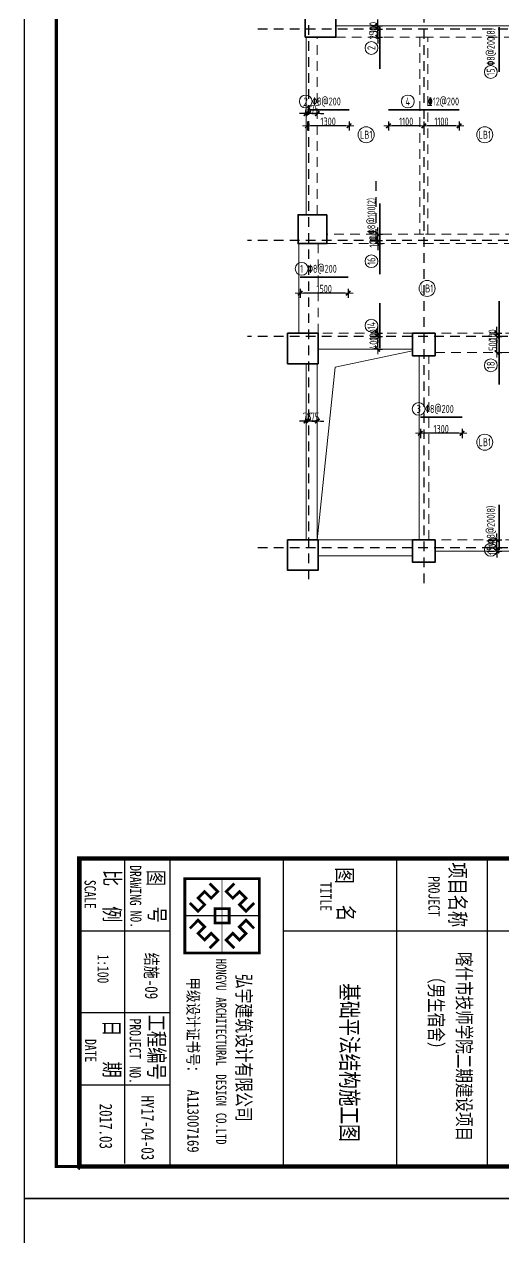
# Model space of a CAD drawing. Header units: millimetres. Extents: x 539196 to 807275, y 431843 to 1156631.
# Drawn here: x 747875 to 762831, y 851118 to 889009 of the extents above; entities that cross this region are included whole.
import ezdxf
from ezdxf.enums import TextEntityAlignment as Align

# ---------------------------------------------------------------- set-up
doc = ezdxf.new("R2010")
doc.units = ezdxf.units.MM
doc.header["$MEASUREMENT"] = 0
doc.linetypes.add('DOTE', pattern=[2.42, 2, -0.2, 0.02, -0.2])
doc.linetypes.add('虚线', pattern=[500, 300, -200])
for name, color, linetype in [('DOTE', 1, 'DOTE'), ('PUB_TITLE', 4, 'Continuous'), ('TK', 9, 'Continuous')]:
    doc.layers.add(name, color=color, linetype=linetype)
for name, color, linetype, lineweight in [('尺寸标注-梁', 3, 'Continuous', 18), ('板洞边线', 253, 'Continuous', 18), ('楼板正筋文字', 7, 'Continuous', 18), ('楼板负筋文字', 7, 'Continuous', 18), ('楼板负筋标注', 3, 'Continuous', 18), ('楼板负筋编号', 3, 'Continuous', 18), ('楼板负筋钢筋', 1, 'Continuous', 35), ('砼柱', 2, 'Continuous', 35), ('砼梁', 4, 'Continuous', 18)]:
    doc.layers.add(name, color=color, linetype=linetype, lineweight=lineweight)
doc.styles.add('-宋体', font='', dxfattribs={"width": 0.8})
doc.styles.add('_TEL_DIM', font='simhei.ttf', dxfattribs={"width": 0.8, "height": 3.5})
doc.styles.add('样式 1_yjk_yjk_yjk_yjk_yjk_yjk_yjk_yjk_yjk_yjk_yjk_yjk_yjk_yjk_yjk_yjk', font='yjkeng.shx', dxfattribs={"width": 0.7, "bigfont": 'yjkchn.shx'})
doc.styles.get('-宋体').set_extended_font_data('SimSun')
doc.dimstyles.new('盈建科结构_yjk_yjk_yjk_yjk_yjk_yjk_yjk_yjk_yjk_yjk_yjk_yjk_yjk_yjk_yjk_yjk', dxfattribs={"dimscale": 100, "dimtxt": 2.5, "dimasz": 1, "dimexe": 1.5, "dimexo": 0.625, "dimgap": 0.1, "dimtad": 1, "dimdec": 0, "dimrnd": 1, "dimzin": 0, "dimdsep": 46, "dimtxsty": '样式 1_yjk_yjk_yjk_yjk_yjk_yjk_yjk_yjk_yjk_yjk_yjk_yjk_yjk_yjk_yjk_yjk', "dimblk": '_yjkbk', "dimblk1": 'ARCHTICK', "dimblk2": 'ARCHTICK', "dimcen": 0.09, "dimadec": 0, "dimazin": 0, "dimtfac": 1, "dimtdec": 4, "dimtix": 1, "dimtmove": 2, "dimatfit": 3, "dimfxl": 0, "dimtolj": 1, "dimtzin": 0, "dimarcsym": 0})

# ---------------------------------------------------------------- blocks, each defined once
blk = doc.blocks.new('logo')
at = {"color": 6}
blk.add_line((1004, 2011), (1004, 0), dxfattribs=at)
at = {"color": 6, "const_width": 74.6}
for points in [[(0, 2011), (2008, 2011), (2008, 0), (0, 0)], [(809, 1198), (1199, 1198), (1199, 813), (809, 813)]]:
    blk.add_lwpolyline(points, close=True, dxfattribs=at)
at = {"color": 6}
blk.add_lwpolyline([(0, 2011), (2008, 2011), (2008, 0), (0, 0)], close=True, dxfattribs=at)
for points, const_width in [([(1004, 2011), (1004, 0)], 15.2), ([(660, 1874), (883, 1654), (704, 1475), (526, 1653), (350, 1477), (528, 1299), (350, 1120), (129, 1340)], 74.6), ([(1348, 1874), (1125, 1654), (1304, 1475), (1482, 1653), (1658, 1477), (1480, 1299), (1659, 1120), (1879, 1340)], 74.6), ([(0, 1006), (2008, 1006)], 15.2), ([(660, 137), (883, 357), (704, 536), (526, 358), (350, 534), (528, 712), (350, 891), (129, 671)], 74.6), ([(1348, 137), (1125, 357), (1304, 536), (1482, 358), (1658, 534), (1480, 712), (1659, 891), (1879, 671)], 74.6)]:
    blk.add_lwpolyline(points, dxfattribs=dict(at, const_width=const_width))
blk = doc.blocks.new('图签11')
for p, q in [((3661956, -366171), (3661956, -326171)), ((3663556, -361670), (3663556, -355170)), ((3661956, -359170), (3661956, -357170)), ((3661956, -364170), (3661956, -361670)), ((3661956, -361670), (3668756, -361670)), ((3661956, -365170), (3661956, -364170)), ((3661956, -364170), (3668756, -364170)), ((3661956, -364170), (3668691, -364170)), ((3663556, -366171), (3663556, -364170)), ((3665356, -366171), (3665356, -364170)), ((3666956, -366171), (3666956, -364170)), ((3661956, -366170), (3661956, -365170)), ((3661956, -365170), (3668691, -365170)), ((3661956, -365170), (3662956, -365170)), ((3662956, -365170), (3663156, -365170)), ((3663156, -365170), (3663356, -365170)), ((3668756, -366171), (3661956, -366171)), ((3661956, -366171), (3663656, -366171)), ((3668756, -366170), (3662804, -366170))]:
    blk.add_line(p, q)
at = {"const_width": 34}
for points in [[(3661956, -357170), (3668756, -357170)], [(3661956, -359170), (3668756, -359170)], [(3661956, -361670), (3668756, -361670)], [(3661956, -364170), (3668756, -364170)]]:
    blk.add_lwpolyline(points, dxfattribs=at)
for p in [(3668756, -366170), (3668756, -366170), (3668817, -366171), (3668756, -366310)]:
    blk.add_point(p)
at = {"layer": 'PUB_TITLE', "const_width": 100}
blk.add_lwpolyline([(3661956, -326171), (3668756, -326171), (3668756, -366170), (3661956, -366170)], close=True, dxfattribs=at)
at = {"color": 5, "xscale": 0.8162497761659324, "yscale": 0.8162497763405554, "zscale": 0.8162497763059946}
blk.add_blockref('logo', (3662401, -363842), dxfattribs=at)
at = {"style": '-宋体', "width": 0.75}
for s, height, p in [('项目名称', 350, (3662041, -357998)), ('PROJECT', 250, (3662344, -358469)), ('名', 350, (3662981, -360463)), ('图', 350, (3662152, -360488)), ('TITLE', 250, (3662478, -360855)), ('图', 350, (3662208, -364650)), ('号', 350, (3663020, -364626)), ('工程编号', 350, (3665406, -364638)), ('DRAWING', 250, (3662105, -365051)), ('N0.', 250, (3663109, -365041)), ('PROJECT', 250, (3665490, -365059)), ('NO.', 250, (3666548, -365061)), ('比', 350, (3662210, -365616)), ('例', 350, (3663008, -365622)), ('日', 350, (3665523, -365625)), ('期', 350, (3666438, -365622)), ('1:100', 250, (3664075, -365767)), ('2017.03', 280.3, (3667368, -365721)), ('SCALE', 250, (3662428, -366054)), ('DATE', 250, (3665943, -366042))]:
    blk.add_text(s, height=height, dxfattribs=at).set_placement(p)
at = {"color": 1, "style": '-宋体', "width": 0.75}
for s, height, p in [('喀什市技师学院二期建设项目', 313.91, (3664021, -357837)), ('（男生宿舍）', 313.9, (3664398, -358454)), ('HY17-04-03', 280.3, (3667188, -364799))]:
    blk.add_text(s, height=height, dxfattribs=at).set_placement(p)
at = {"layer": 'TK', "color": 9}
for s, height, style, width, p in [('弘宇建筑设计有限公司', 319, '-宋体', 0.75, (3664503, -362698)), ('HONGYU', 227.8, '-宋体', 0.75, (3664171, -363152, 0)), ('ARCHITECTURAL', 227.85, '-宋体', 0.75, (3665021, -363152, 0)), ('DESIGN', 227.8, '-宋体', 0.75, (3666722, -363152, 0)), ('CO.LTD', 227.8, '-宋体', 0.75, (3667573, -363152, 0)), ('甲级设计证书号：', 255.1, '_TEL_DIM', 0.8, (3664582, -363785)), ('A113007169', 255.1, '_TEL_DIM', 0.8, (3667061, -363785))]:
    blk.add_text(s, height=height, dxfattribs=dict(at, style=style, width=width)).set_placement(p)
blk = doc.blocks.new('_yjkbk')
blk.add_line((-1, 0), (1.5, 0))
blk.add_lwpolyline([(-0.7, -0.7, 0.5, 0.5, 0), (0.7, 0.7, 0.5, 0.5, 0)], format="xyseb")
blk = doc.blocks.new('*D755')
at = {"layer": 'Defpoints', "color": 0}
for p in [(756740, 886220), (756740, 886219), (757015, 886219)]:
    blk.add_point(p, dxfattribs=at)
at = {"layer": '尺寸标注-梁', "color": 0, "lineweight": -2}
for p, q in [((756740, 886219), (756740, 886370)), ((757015, 886219), (757015, 886370)), ((756640, 886220), (756540, 886220)), ((757015, 886220), (756740, 886220)), ((757115, 886220), (757215, 886220))]:
    blk.add_line(p, q, dxfattribs=at)
at = {"layer": '尺寸标注-梁', "color": 0, "lineweight": -2, "xscale": 100, "yscale": 100, "zscale": 100}
blk.add_blockref('_yjkbk', (756740, 886220), dxfattribs=at)
at = {"layer": '尺寸标注-梁', "color": 0, "lineweight": -2, "xscale": 100, "yscale": 100, "zscale": 100, "rotation": 180}
blk.add_blockref('_yjkbk', (757015, 886220), dxfattribs=at)
at = {"layer": '尺寸标注-梁', "color": 0, "insert": (756878, 886355), "char_height": 250, "attachment_point": 5, "style": '样式 1_yjk_yjk_yjk_yjk_yjk_yjk_yjk_yjk_yjk_yjk_yjk_yjk_yjk_yjk_yjk_yjk'}
blk.add_mtext('\\A1;275', dxfattribs=at)
blk = doc.blocks.new('_ARCHTICK')
at = {"color": 0, "linetype": 'ByBlock', "const_width": 0.15}
blk.add_lwpolyline([(-0.5, -0.5), (0.5, 0.5)], dxfattribs=at)
blk = doc.blocks.new('*D756')
at = {"layer": 'Defpoints', "color": 0}
for p in [(756665, 886220), (756665, 886219), (756740, 886219)]:
    blk.add_point(p, dxfattribs=at)
at = {"layer": '尺寸标注-梁', "color": 0, "lineweight": -2}
for p, q in [((756665, 886219), (756665, 886370)), ((756740, 886219), (756740, 886370)), ((756565, 886220), (756465, 886220)), ((756740, 886220), (756665, 886220)), ((756840, 886220), (756940, 886220))]:
    blk.add_line(p, q, dxfattribs=at)
at = {"layer": '尺寸标注-梁', "color": 0, "lineweight": -2, "xscale": 100, "yscale": 100, "zscale": 100}
blk.add_blockref('_yjkbk', (756665, 886220), dxfattribs=at)
at = {"layer": '尺寸标注-梁', "color": 0, "lineweight": -2, "xscale": 100, "yscale": 100, "zscale": 100, "rotation": 180}
blk.add_blockref('_yjkbk', (756740, 886220), dxfattribs=at)
at = {"layer": '尺寸标注-梁', "color": 0, "insert": (756703, 886355), "char_height": 250, "attachment_point": 5, "style": '样式 1_yjk_yjk_yjk_yjk_yjk_yjk_yjk_yjk_yjk_yjk_yjk_yjk_yjk_yjk_yjk_yjk'}
blk.add_mtext('\\A1;75', dxfattribs=at)
blk = doc.blocks.new('*D757')
at = {"layer": 'Defpoints', "color": 0}
for p in [(756740, 876620), (756740, 876619), (757015, 876619)]:
    blk.add_point(p, dxfattribs=at)
at = {"layer": '尺寸标注-梁', "color": 0, "lineweight": -2}
for p, q in [((756640, 876620), (756540, 876620)), ((756740, 876619), (756740, 876770)), ((757015, 876620), (756740, 876620)), ((757015, 876619), (757015, 876770)), ((757115, 876620), (757215, 876620))]:
    blk.add_line(p, q, dxfattribs=at)
at = {"layer": '尺寸标注-梁', "color": 0, "lineweight": -2, "xscale": 100, "yscale": 100, "zscale": 100}
blk.add_blockref('_yjkbk', (756740, 876620), dxfattribs=at)
at = {"layer": '尺寸标注-梁', "color": 0, "lineweight": -2, "xscale": 100, "yscale": 100, "zscale": 100, "rotation": 180}
blk.add_blockref('_yjkbk', (757015, 876620), dxfattribs=at)
at = {"layer": '尺寸标注-梁', "color": 0, "insert": (756878, 876755), "char_height": 250, "attachment_point": 5, "style": '样式 1_yjk_yjk_yjk_yjk_yjk_yjk_yjk_yjk_yjk_yjk_yjk_yjk_yjk_yjk_yjk_yjk'}
blk.add_mtext('\\A1;275', dxfattribs=at)
blk = doc.blocks.new('*D758')
at = {"layer": 'Defpoints', "color": 0}
for p in [(756665, 876620), (756665, 876619), (756740, 876619)]:
    blk.add_point(p, dxfattribs=at)
at = {"layer": '尺寸标注-梁', "color": 0, "lineweight": -2}
for p, q in [((756565, 876620), (756465, 876620)), ((756665, 876619), (756665, 876770)), ((756740, 876620), (756665, 876620)), ((756740, 876619), (756740, 876770)), ((756840, 876620), (756940, 876620))]:
    blk.add_line(p, q, dxfattribs=at)
at = {"layer": '尺寸标注-梁', "color": 0, "lineweight": -2, "xscale": 100, "yscale": 100, "zscale": 100}
blk.add_blockref('_yjkbk', (756665, 876620), dxfattribs=at)
at = {"layer": '尺寸标注-梁', "color": 0, "lineweight": -2, "xscale": 100, "yscale": 100, "zscale": 100, "rotation": 180}
blk.add_blockref('_yjkbk', (756740, 876620), dxfattribs=at)
at = {"layer": '尺寸标注-梁', "color": 0, "insert": (756703, 876755), "char_height": 250, "attachment_point": 5, "style": '样式 1_yjk_yjk_yjk_yjk_yjk_yjk_yjk_yjk_yjk_yjk_yjk_yjk_yjk_yjk_yjk_yjk'}
blk.add_mtext('\\A1;75', dxfattribs=at)
blk = doc.blocks.new('*D759')
at = {"layer": 'Defpoints', "color": 0}
for p in [(758900, 888859), (758900, 888609), (758901, 888859)]:
    blk.add_point(p, dxfattribs=at)
at = {"layer": '尺寸标注-梁', "color": 0, "lineweight": -2}
for p, q in [((758901, 888959), (758901, 889059)), ((758900, 888859), (759051, 888859)), ((758900, 888609), (759051, 888609)), ((758901, 888609), (758901, 888859)), ((758901, 888509), (758901, 888409))]:
    blk.add_line(p, q, dxfattribs=at)
at = {"layer": '尺寸标注-梁', "color": 0, "lineweight": -2, "xscale": 100, "yscale": 100, "zscale": 100}
for p, rotation in [((758901, 888859), 270), ((758901, 888609), 90)]:
    blk.add_blockref('_yjkbk', p, dxfattribs=dict(at, rotation=rotation))
at = {"layer": '尺寸标注-梁', "color": 0, "insert": (758766, 888734), "char_height": 250, "attachment_point": 5, "rotation": 90, "style": '样式 1_yjk_yjk_yjk_yjk_yjk_yjk_yjk_yjk_yjk_yjk_yjk_yjk_yjk_yjk_yjk_yjk'}
blk.add_mtext('\\A1;250', dxfattribs=at)
blk = doc.blocks.new('*D760')
at = {"layer": 'Defpoints', "color": 0}
for p in [(758900, 888959), (758901, 888959), (758900, 888859)]:
    blk.add_point(p, dxfattribs=at)
at = {"layer": '尺寸标注-梁', "color": 0, "lineweight": -2}
for p, q in [((758900, 888959), (759051, 888959)), ((758901, 889059), (758901, 889159)), ((758901, 888859), (758901, 888959)), ((758900, 888859), (759051, 888859)), ((758901, 888759), (758901, 888659))]:
    blk.add_line(p, q, dxfattribs=at)
at = {"layer": '尺寸标注-梁', "color": 0, "lineweight": -2, "xscale": 100, "yscale": 100, "zscale": 100}
for p, rotation in [((758901, 888959), 270), ((758901, 888859), 90)]:
    blk.add_blockref('_yjkbk', p, dxfattribs=dict(at, rotation=rotation))
at = {"layer": '尺寸标注-梁', "color": 0, "insert": (758766, 888909), "char_height": 250, "attachment_point": 5, "rotation": 90, "style": '样式 1_yjk_yjk_yjk_yjk_yjk_yjk_yjk_yjk_yjk_yjk_yjk_yjk_yjk_yjk_yjk_yjk'}
blk.add_mtext('\\A1;100', dxfattribs=at)
blk = doc.blocks.new('*D761')
at = {"layer": 'Defpoints', "color": 0}
for p in [(758900, 882259), (758900, 882159), (758901, 882259)]:
    blk.add_point(p, dxfattribs=at)
at = {"layer": '尺寸标注-梁', "color": 0, "lineweight": -2}
for p, q in [((758900, 882259), (759051, 882259)), ((758900, 882159), (759051, 882159)), ((758901, 882359), (758901, 882459)), ((758901, 882159), (758901, 882259)), ((758901, 882059), (758901, 881959))]:
    blk.add_line(p, q, dxfattribs=at)
at = {"layer": '尺寸标注-梁', "color": 0, "lineweight": -2, "xscale": 100, "yscale": 100, "zscale": 100}
for p, rotation in [((758901, 882259), 270), ((758901, 882159), 90)]:
    blk.add_blockref('_yjkbk', p, dxfattribs=dict(at, rotation=rotation))
at = {"layer": '尺寸标注-梁', "color": 0, "insert": (758766, 882209), "char_height": 250, "attachment_point": 5, "rotation": 90, "style": '样式 1_yjk_yjk_yjk_yjk_yjk_yjk_yjk_yjk_yjk_yjk_yjk_yjk_yjk_yjk_yjk_yjk'}
blk.add_mtext('\\A1;100', dxfattribs=at)
blk = doc.blocks.new('*D762')
at = {"layer": 'Defpoints', "color": 0}
for p in [(758900, 882459), (758900, 882259), (758901, 882459)]:
    blk.add_point(p, dxfattribs=at)
at = {"layer": '尺寸标注-梁', "color": 0, "lineweight": -2}
for p, q in [((758901, 882559), (758901, 882659)), ((758900, 882459), (759051, 882459)), ((758900, 882259), (759051, 882259)), ((758901, 882259), (758901, 882459)), ((758901, 882159), (758901, 882059))]:
    blk.add_line(p, q, dxfattribs=at)
at = {"layer": '尺寸标注-梁', "color": 0, "lineweight": -2, "xscale": 100, "yscale": 100, "zscale": 100}
for p, rotation in [((758901, 882459), 270), ((758901, 882259), 90)]:
    blk.add_blockref('_yjkbk', p, dxfattribs=dict(at, rotation=rotation))
at = {"layer": '尺寸标注-梁', "color": 0, "insert": (758766, 882359), "char_height": 250, "attachment_point": 5, "rotation": 90, "style": '样式 1_yjk_yjk_yjk_yjk_yjk_yjk_yjk_yjk_yjk_yjk_yjk_yjk_yjk_yjk_yjk_yjk'}
blk.add_mtext('\\A1;200', dxfattribs=at)
blk = doc.blocks.new('*D763')
at = {"layer": 'Defpoints', "color": 0}
for p in [(758900, 879259), (758901, 879259), (758900, 878859)]:
    blk.add_point(p, dxfattribs=at)
at = {"layer": '尺寸标注-梁', "color": 0, "lineweight": -2}
for p, q in [((758900, 879259), (759051, 879259)), ((758901, 878959), (758901, 879159)), ((758900, 878859), (759051, 878859))]:
    blk.add_line(p, q, dxfattribs=at)
at = {"layer": '尺寸标注-梁', "color": 0, "lineweight": -2, "xscale": 100, "yscale": 100, "zscale": 100}
for p, rotation in [((758901, 879259), 90), ((758901, 878859), 270)]:
    blk.add_blockref('_yjkbk', p, dxfattribs=dict(at, rotation=rotation))
at = {"layer": '尺寸标注-梁', "color": 0, "insert": (758766, 879059), "char_height": 250, "attachment_point": 5, "rotation": 90, "style": '样式 1_yjk_yjk_yjk_yjk_yjk_yjk_yjk_yjk_yjk_yjk_yjk_yjk_yjk_yjk_yjk_yjk'}
blk.add_mtext('\\A1;400', dxfattribs=at)
blk = doc.blocks.new('*D764')
at = {"layer": 'Defpoints', "color": 0}
for p in [(758900, 879359), (758900, 879259), (758901, 879359)]:
    blk.add_point(p, dxfattribs=at)
at = {"layer": '尺寸标注-梁', "color": 0, "lineweight": -2}
for p, q in [((758901, 879459), (758901, 879559)), ((758900, 879359), (759051, 879359)), ((758900, 879259), (759051, 879259)), ((758901, 879259), (758901, 879359)), ((758901, 879159), (758901, 879059))]:
    blk.add_line(p, q, dxfattribs=at)
at = {"layer": '尺寸标注-梁', "color": 0, "lineweight": -2, "xscale": 100, "yscale": 100, "zscale": 100}
for p, rotation in [((758901, 879359), 270), ((758901, 879259), 90)]:
    blk.add_blockref('_yjkbk', p, dxfattribs=dict(at, rotation=rotation))
at = {"layer": '尺寸标注-梁', "color": 0, "insert": (758766, 879309), "char_height": 250, "attachment_point": 5, "rotation": 90, "style": '样式 1_yjk_yjk_yjk_yjk_yjk_yjk_yjk_yjk_yjk_yjk_yjk_yjk_yjk_yjk_yjk_yjk'}
blk.add_mtext('\\A1;100', dxfattribs=at)
blk = doc.blocks.new('*D765')
at = {"layer": 'Defpoints', "color": 0}
for p in [(762620, 879259), (762621, 879259), (762620, 878759)]:
    blk.add_point(p, dxfattribs=at)
at = {"layer": '尺寸标注-梁', "color": 0, "lineweight": -2}
for p, q in [((762620, 879259), (762771, 879259)), ((762621, 878859), (762621, 879159)), ((762620, 878759), (762771, 878759))]:
    blk.add_line(p, q, dxfattribs=at)
at = {"layer": '尺寸标注-梁', "color": 0, "lineweight": -2, "xscale": 100, "yscale": 100, "zscale": 100}
for p, rotation in [((762621, 879259), 90), ((762621, 878759), 270)]:
    blk.add_blockref('_yjkbk', p, dxfattribs=dict(at, rotation=rotation))
at = {"layer": '尺寸标注-梁', "color": 0, "insert": (762486, 879009), "char_height": 250, "attachment_point": 5, "rotation": 90, "style": '样式 1_yjk_yjk_yjk_yjk_yjk_yjk_yjk_yjk_yjk_yjk_yjk_yjk_yjk_yjk_yjk_yjk'}
blk.add_mtext('\\A1;500', dxfattribs=at)
blk = doc.blocks.new('*D766')
at = {"layer": 'Defpoints', "color": 0}
for p in [(762620, 879359), (762620, 879259), (762621, 879359)]:
    blk.add_point(p, dxfattribs=at)
at = {"layer": '尺寸标注-梁', "color": 0, "lineweight": -2}
for p, q in [((762621, 879459), (762621, 879559)), ((762620, 879359), (762771, 879359)), ((762620, 879259), (762771, 879259)), ((762621, 879259), (762621, 879359)), ((762621, 879159), (762621, 879059))]:
    blk.add_line(p, q, dxfattribs=at)
at = {"layer": '尺寸标注-梁', "color": 0, "lineweight": -2, "xscale": 100, "yscale": 100, "zscale": 100}
for p, rotation in [((762621, 879359), 270), ((762621, 879259), 90)]:
    blk.add_blockref('_yjkbk', p, dxfattribs=dict(at, rotation=rotation))
at = {"layer": '尺寸标注-梁', "color": 0, "insert": (762486, 879309), "char_height": 250, "attachment_point": 5, "rotation": 90, "style": '样式 1_yjk_yjk_yjk_yjk_yjk_yjk_yjk_yjk_yjk_yjk_yjk_yjk_yjk_yjk_yjk_yjk'}
blk.add_mtext('\\A1;100', dxfattribs=at)
blk = doc.blocks.new('*D767')
at = {"layer": 'Defpoints', "color": 0}
for p in [(762620, 872659), (762621, 872659), (762620, 872559)]:
    blk.add_point(p, dxfattribs=at)
at = {"layer": '尺寸标注-梁', "color": 0, "lineweight": -2}
for p, q in [((762620, 872659), (762771, 872659)), ((762621, 872759), (762621, 872859)), ((762621, 872559), (762621, 872659)), ((762620, 872559), (762771, 872559)), ((762621, 872459), (762621, 872359))]:
    blk.add_line(p, q, dxfattribs=at)
at = {"layer": '尺寸标注-梁', "color": 0, "lineweight": -2, "xscale": 100, "yscale": 100, "zscale": 100}
for p, rotation in [((762621, 872659), 270), ((762621, 872559), 90)]:
    blk.add_blockref('_yjkbk', p, dxfattribs=dict(at, rotation=rotation))
at = {"layer": '尺寸标注-梁', "color": 0, "insert": (762486, 872609), "char_height": 250, "attachment_point": 5, "rotation": 90, "style": '样式 1_yjk_yjk_yjk_yjk_yjk_yjk_yjk_yjk_yjk_yjk_yjk_yjk_yjk_yjk_yjk_yjk'}
blk.add_mtext('\\A1;100', dxfattribs=at)
blk = doc.blocks.new('*D768')
at = {"layer": 'Defpoints', "color": 0}
for p in [(762620, 872909), (762620, 872659), (762621, 872909)]:
    blk.add_point(p, dxfattribs=at)
at = {"layer": '尺寸标注-梁', "color": 0, "lineweight": -2}
for p, q in [((762621, 873009), (762621, 873109)), ((762620, 872909), (762771, 872909)), ((762620, 872659), (762771, 872659)), ((762621, 872659), (762621, 872909)), ((762621, 872559), (762621, 872459))]:
    blk.add_line(p, q, dxfattribs=at)
at = {"layer": '尺寸标注-梁', "color": 0, "lineweight": -2, "xscale": 100, "yscale": 100, "zscale": 100}
for p, rotation in [((762621, 872909), 270), ((762621, 872659), 90)]:
    blk.add_blockref('_yjkbk', p, dxfattribs=dict(at, rotation=rotation))
at = {"layer": '尺寸标注-梁', "color": 0, "insert": (762486, 872784), "char_height": 250, "attachment_point": 5, "rotation": 90, "style": '样式 1_yjk_yjk_yjk_yjk_yjk_yjk_yjk_yjk_yjk_yjk_yjk_yjk_yjk_yjk_yjk_yjk'}
blk.add_mtext('\\A1;250', dxfattribs=at)
blk = doc.blocks.new('*D795')
at = {"layer": 'Defpoints', "color": 0}
for p in [(756480, 880813), (756480, 880613), (757980, 880813)]:
    blk.add_point(p, dxfattribs=at)
at = {"layer": '楼板负筋标注', "color": 0, "lineweight": -2}
for p, q in [((756480, 880751), (756480, 880463)), ((757880, 880613), (756580, 880613)), ((757980, 880751), (757980, 880463))]:
    blk.add_line(p, q, dxfattribs=at)
at = {"layer": '楼板负筋标注', "color": 0, "lineweight": -2, "xscale": 100, "yscale": 100, "zscale": 100, "rotation": 180}
blk.add_blockref('_yjkbk', (756480, 880613), dxfattribs=at)
at = {"layer": '楼板负筋标注', "color": 0, "lineweight": -2, "xscale": 100, "yscale": 100, "zscale": 100}
blk.add_blockref('_yjkbk', (757980, 880613), dxfattribs=at)
at = {"layer": '楼板负筋标注', "color": 0, "insert": (757230, 880748), "char_height": 250, "attachment_point": 5, "style": '样式 1_yjk_yjk_yjk_yjk_yjk_yjk_yjk_yjk_yjk_yjk_yjk_yjk_yjk_yjk_yjk_yjk'}
blk.add_mtext('\\A1;1500', dxfattribs=at)
blk = doc.blocks.new('*D796')
at = {"layer": 'Defpoints', "color": 0}
for p in [(756705, 886038), (758005, 886038), (756705, 885838)]:
    blk.add_point(p, dxfattribs=at)
at = {"layer": '楼板负筋标注', "color": 0, "lineweight": -2}
for p, q in [((756705, 885976), (756705, 885688)), ((758005, 885976), (758005, 885688)), ((757905, 885838), (756805, 885838))]:
    blk.add_line(p, q, dxfattribs=at)
at = {"layer": '楼板负筋标注', "color": 0, "lineweight": -2, "xscale": 100, "yscale": 100, "zscale": 100, "rotation": 180}
blk.add_blockref('_yjkbk', (756705, 885838), dxfattribs=at)
at = {"layer": '楼板负筋标注', "color": 0, "lineweight": -2, "xscale": 100, "yscale": 100, "zscale": 100}
blk.add_blockref('_yjkbk', (758005, 885838), dxfattribs=at)
at = {"layer": '楼板负筋标注', "color": 0, "insert": (757355, 885973), "char_height": 250, "attachment_point": 5, "style": '样式 1_yjk_yjk_yjk_yjk_yjk_yjk_yjk_yjk_yjk_yjk_yjk_yjk_yjk_yjk_yjk_yjk'}
blk.add_mtext('\\A1;1300', dxfattribs=at)
blk = doc.blocks.new('*D797')
at = {"layer": 'Defpoints', "color": 0}
for p in [(760230, 876438), (761530, 876438), (760230, 876238)]:
    blk.add_point(p, dxfattribs=at)
at = {"layer": '楼板负筋标注', "color": 0, "lineweight": -2}
for p, q in [((760230, 876376), (760230, 876088)), ((761430, 876238), (760330, 876238)), ((761530, 876376), (761530, 876088))]:
    blk.add_line(p, q, dxfattribs=at)
at = {"layer": '楼板负筋标注', "color": 0, "lineweight": -2, "xscale": 100, "yscale": 100, "zscale": 100, "rotation": 180}
blk.add_blockref('_yjkbk', (760230, 876238), dxfattribs=at)
at = {"layer": '楼板负筋标注', "color": 0, "lineweight": -2, "xscale": 100, "yscale": 100, "zscale": 100}
blk.add_blockref('_yjkbk', (761530, 876238), dxfattribs=at)
at = {"layer": '楼板负筋标注', "color": 0, "insert": (760880, 876373), "char_height": 250, "attachment_point": 5, "style": '样式 1_yjk_yjk_yjk_yjk_yjk_yjk_yjk_yjk_yjk_yjk_yjk_yjk_yjk_yjk_yjk_yjk'}
blk.add_mtext('\\A1;1300', dxfattribs=at)
blk = doc.blocks.new('*D798')
at = {"layer": 'Defpoints', "color": 0}
for p in [(759240, 886038), (760340, 886038), (759240, 885838)]:
    blk.add_point(p, dxfattribs=at)
at = {"layer": '楼板负筋标注', "color": 0, "lineweight": -2}
for p, q in [((759240, 885976), (759240, 885688)), ((760340, 885976), (760340, 885688)), ((760240, 885838), (759340, 885838))]:
    blk.add_line(p, q, dxfattribs=at)
at = {"layer": '楼板负筋标注', "color": 0, "lineweight": -2, "xscale": 100, "yscale": 100, "zscale": 100, "rotation": 180}
blk.add_blockref('_yjkbk', (759240, 885838), dxfattribs=at)
at = {"layer": '楼板负筋标注', "color": 0, "lineweight": -2, "xscale": 100, "yscale": 100, "zscale": 100}
blk.add_blockref('_yjkbk', (760340, 885838), dxfattribs=at)
at = {"layer": '楼板负筋标注', "color": 0, "insert": (759790, 885973), "char_height": 250, "attachment_point": 5, "style": '样式 1_yjk_yjk_yjk_yjk_yjk_yjk_yjk_yjk_yjk_yjk_yjk_yjk_yjk_yjk_yjk_yjk'}
blk.add_mtext('\\A1;1100', dxfattribs=at)
blk = doc.blocks.new('*D799')
at = {"layer": 'Defpoints', "color": 0}
for p in [(760340, 886038), (761440, 886038), (760340, 885838)]:
    blk.add_point(p, dxfattribs=at)
at = {"layer": '楼板负筋标注', "color": 0, "lineweight": -2}
for p, q in [((760340, 885976), (760340, 885688)), ((761440, 885976), (761440, 885688)), ((761340, 885838), (760440, 885838))]:
    blk.add_line(p, q, dxfattribs=at)
at = {"layer": '楼板负筋标注', "color": 0, "lineweight": -2, "xscale": 100, "yscale": 100, "zscale": 100, "rotation": 180}
blk.add_blockref('_yjkbk', (760340, 885838), dxfattribs=at)
at = {"layer": '楼板负筋标注', "color": 0, "lineweight": -2, "xscale": 100, "yscale": 100, "zscale": 100}
blk.add_blockref('_yjkbk', (761440, 885838), dxfattribs=at)
at = {"layer": '楼板负筋标注', "color": 0, "insert": (760890, 885973), "char_height": 250, "attachment_point": 5, "style": '样式 1_yjk_yjk_yjk_yjk_yjk_yjk_yjk_yjk_yjk_yjk_yjk_yjk_yjk_yjk_yjk_yjk'}
blk.add_mtext('\\A1;1100', dxfattribs=at)
blk = doc.blocks.new('jzzw')
at = {"layer": 'DOTE', "color": 1, "linetype": '虚线'}
for p, q in [((917386, 873149), (917386, 834829)), ((913786, 853271), (913786, 834829)), ((913786, 853271), (913786, 834829)), ((913786, 853271), (913786, 834829)), ((952506, 852149), (912186, 852149)), ((915886, 847399), (915886, 845549)), ((952506, 845549), (911886, 845549)), ((952506, 845549), (911886, 845549)), ((952506, 842549), (911886, 842549)), ((952506, 842549), (911886, 842549)), ((952506, 835949), (912186, 835949)), ((952506, 835949), (912186, 835949)), ((952506, 835949), (912186, 835949)), ((952506, 835949), (912186, 835949))]:
    blk.add_line(p, q, dxfattribs=at)

msp = doc.modelspace()

# ---------------------------------------------------------------- linework, layer by layer
at = {"layer": 'PUB_TITLE'}
for points in [[(747875.2, 852343), (807275.2, 852343), (807275.2, 936443), (747875.2, 936443)], [(747875.2, 768243), (807275.2, 768243), (807275.2, 852343), (747875.2, 852343)]]:
    msp.add_lwpolyline(points, close=True, dxfattribs=at)
at = {"layer": 'PUB_TITLE', "const_width": 100}
msp.add_lwpolyline([(748875.2, 853343), (806275.2, 853343), (806275.2, 933943), (748875.2, 933943)], close=True, dxfattribs=at)
at = {"layer": '板洞边线'}
for p, q in [((757040.2, 878409.2), (757040.2, 878859.2)), ((759990.2, 878816.3), (757576.5, 878298)), ((759990.2, 878859.2), (759990.2, 878816.3)), ((757015.2, 878409.2), (757040.2, 878409.2)), ((757576.5, 878298), (757015.2, 872909.2))]:
    msp.add_line(p, q, dxfattribs=at)
at = {"layer": '楼板正筋文字'}
for centre in [(758540.2, 885559.2), (762240.2, 885559.2), (760440.2, 880759.2), (762240.2, 875959.2)]:
    msp.add_circle(centre, 250, dxfattribs=at)
at = {"layer": '楼板负筋编号'}
for centre in [(758705, 888269.2), (762428.6, 887519.2), (756655.2, 886598), (759840.2, 886598), (758705, 881609.2), (756530.2, 881373.2), (758705, 879599.2), (762428.6, 878359.2), (760180.2, 876998), (762428.6, 872599.2)]:
    msp.add_circle(centre, 200, dxfattribs=at)
at = {"layer": '楼板负筋钢筋'}
for points in [[(758965, 887619.2), (758965, 888919.2)], [(762688.6, 887519.2), (762688.6, 888919.2)], [(756705.2, 886338), (758005.2, 886338)], [(759240.2, 886338), (761440.2, 886338)], [(758965, 881209.2), (758965, 883409.2)], [(756480.2, 881113.2), (757980.2, 881113.2)], [(758965, 878899.2), (758965, 880299.2)], [(762688.6, 877759.2), (762688.6, 880359.2)], [(760230.2, 876738), (761530.2, 876738)], [(762688.6, 872599.2), (762688.6, 873999.2)]]:
    msp.add_lwpolyline(points, dxfattribs=at)
at = {"layer": '砼柱'}
for points in [[(757590.2, 889559.2), (756640.2, 889559.2), (756640.2, 888609.2), (757590.2, 888609.2)], [(757315.2, 883059.2), (756415.2, 883059.2), (756415.2, 882159.2), (757315.2, 882159.2)], [(757040.2, 879359.2), (756090.2, 879359.2), (756090.2, 878409.2), (757040.2, 878409.2)], [(760690.2, 879359.2), (759990.2, 879359.2), (759990.2, 878659.2), (760690.2, 878659.2)], [(757040.2, 872909.2), (756090.2, 872909.2), (756090.2, 871959.2), (757040.2, 871959.2)], [(760690.2, 872909.2), (759990.2, 872909.2), (759990.2, 872209.2), (760690.2, 872209.2)]]:
    msp.add_lwpolyline(points, close=True, dxfattribs=at)
at = {"layer": '砼梁'}
for p, q in [((760340.2, 888959.2), (757590.2, 888959.2)), ((763690.2, 888959.2), (760340.2, 888959.2)), ((756665.2, 888609.2), (756665.2, 883059.2)), ((756440.2, 882159.2), (756440.2, 879359.2)), ((757040.2, 878859.2), (759990.2, 878859.2)), ((756665.2, 878409.2), (756665.2, 872909.2)), ((757015.2, 872909.2), (757015.2, 878409.2)), ((760190.2, 878659.2), (760190.2, 872909.2)), ((759990.2, 872909.2), (757040.2, 872909.2)), ((757040.2, 872409.2), (759990.2, 872409.2)), ((760690.2, 872559.2), (763690.2, 872559.2))]:
    msp.add_line(p, q, dxfattribs=at)
at = {"layer": '砼梁', "linetype": '虚线'}
for p, q in [((757015.2, 883059.2), (757015.2, 888609.2)), ((757590.2, 888609.2), (760340.2, 888609.2)), ((760215.2, 888609.2), (760215.2, 882459.2)), ((760340.2, 888609.2), (763690.2, 888609.2)), ((760465.2, 882459.2), (760465.2, 888609.2)), ((757040.2, 879359.2), (757040.2, 882159.2)), ((760340.2, 882459.2), (757315.2, 882459.2)), ((757315.2, 882159.2), (760340.2, 882159.2)), ((763690.2, 882459.2), (760340.2, 882459.2)), ((760340.2, 882159.2), (763690.2, 882159.2)), ((759990.2, 879359.2), (757040.2, 879359.2)), ((763690.2, 879359.2), (760690.2, 879359.2)), ((760690.2, 878759.2), (763690.2, 878759.2)), ((760490.2, 872909.2), (760490.2, 878659.2)), ((763690.2, 872909.2), (760690.2, 872909.2))]:
    msp.add_line(p, q, dxfattribs=at)

# ---------------------------------------------------------------- block references
msp.add_blockref('jzzw', (-157045.6, 36710.3))
at = {"xscale": 1.41428571427241, "yscale": 1.41428571427241, "zscale": 1.414285714285714, "rotation": 270}
msp.add_blockref('图签11', (1267459.1, 6042012.1), dxfattribs=at)

# ---------------------------------------------------------------- texts
at = {"style": '-宋体', "width": 0.75}
for s, height, p in [('结施', 396.39, (751645, 860018.7)), ('-09', 396.39, (751645, 859173)), ('基础平法结构施工图', 537.07, (757751.9, 859063.6))]:
    msp.add_text(s, height=height, rotation=270, dxfattribs=at).set_placement(p)
at = {"layer": '楼板正筋文字', "linetype": 'Continuous', "char_height": 250, "attachment_point": 5, "line_spacing_factor": 0.7, "style": '样式 1_yjk_yjk_yjk_yjk_yjk_yjk_yjk_yjk_yjk_yjk_yjk_yjk_yjk_yjk_yjk_yjk'}
for insert in [(758540.2, 885559.2), (762240.2, 885559.2), (760440.2, 880759.2), (762240.2, 875959.2)]:
    msp.add_mtext('LB1', dxfattribs=dict(at, insert=insert))
at = {"layer": '楼板负筋文字', "linetype": 'Continuous', "style": '样式 1_yjk_yjk_yjk_yjk_yjk_yjk_yjk_yjk_yjk_yjk_yjk_yjk_yjk_yjk_yjk_yjk', "width": 0.7}
for s, p in [('\x828@200(8)', (762628.6, 887719.2)), ('\x828@100(2)', (758905, 882459.2)), ('\x828@200(8)', (762628.6, 872799.2))]:
    msp.add_text(s, height=250, rotation=449.99999, dxfattribs=at).set_placement(p, align=Align.BOTTOM_LEFT)
for s, p in [('\x828@200', (756855.2, 886398)), ('\x8412@200', (760465.2, 886398)), ('\x828@200', (756730.2, 881173.2)), ('\x828@200', (760380.2, 876798))]:
    msp.add_text(s, height=250, dxfattribs=at).set_placement(p, align=Align.BOTTOM_LEFT)
at = {"layer": '楼板负筋编号', "linetype": 'Continuous', "style": '样式 1_yjk_yjk_yjk_yjk_yjk_yjk_yjk_yjk_yjk_yjk_yjk_yjk_yjk_yjk_yjk_yjk', "width": 0.7}
for s, p in [('2', (758705, 888269.2)), ('15', (762428.6, 887519.2)), ('16', (758705, 881609.2)), ('14', (758705, 879599.2)), ('18', (762428.6, 878359.2)), ('15', (762428.6, 872599.2))]:
    msp.add_text(s, height=250, rotation=449.99999, dxfattribs=at).set_placement(p, align=Align.MIDDLE_CENTER)
for s, p in [('2', (756655.2, 886598)), ('4', (759840.2, 886598)), ('1', (756530.2, 881373.2)), ('3', (760180.2, 876998))]:
    msp.add_text(s, height=250, dxfattribs=at).set_placement(p, align=Align.MIDDLE_CENTER)

# ---------------------------------------------------------------- dimensions: what is measured, and where the dimension line sits
at = {"layer": '尺寸标注-梁'}
for p1, p2, picture, middle in [((758900.2, 888859.2), (758900.2, 888959.2), '*D760', (758766.2, 888909.2)), ((758900.2, 888609.2), (758900.2, 888859.2), '*D759', (758766.2, 888734.2)), ((756740.2, 886219.2), (756665.2, 886219.2), '*D756', (756702.7, 886355.2)), ((757015.2, 886219.2), (756740.2, 886219.2), '*D755', (756877.7, 886355.2)), ((758900.2, 882259.2), (758900.2, 882459.2), '*D762', (758766.2, 882359.2)), ((758900.2, 882159.2), (758900.2, 882259.2), '*D761', (758766.2, 882209.2)), ((758900.2, 879259.2), (758900.2, 879359.2), '*D764', (758766.2, 879309.2)), ((762620.2, 879259.2), (762620.2, 879359.2), '*D766', (762486.2, 879309.2)), ((758900.2, 878859.2), (758900.2, 879259.2), '*D763', (758766.2, 879059.2)), ((762620.2, 878759.2), (762620.2, 879259.2), '*D765', (762486.2, 879009.2)), ((756740.2, 876619.2), (756665.2, 876619.2), '*D758', (756702.7, 876755.2)), ((757015.2, 876619.2), (756740.2, 876619.2), '*D757', (756877.7, 876755.2)), ((762620.2, 872659.2), (762620.2, 872909.2), '*D768', (762486.2, 872784.2)), ((762620.2, 872559.2), (762620.2, 872659.2), '*D767', (762486.2, 872609.2))]:
    dim = msp.add_aligned_dim(p1=p1, p2=p2, distance=-1, dimstyle='盈建科结构_yjk_yjk_yjk_yjk_yjk_yjk_yjk_yjk_yjk_yjk_yjk_yjk_yjk_yjk_yjk_yjk', override={"dimscale": 100, "dimtxt": 2.5, "dimasz": 1, "dimexe": 1.5, "dimexo": 0, "dimgap": 0.1, "dimtad": 1, "dimlfac": 1, "dimrnd": 5, "dimdle": 0, "dimfxlon": 0}, dxfattribs=at)
    dim.commit()
    dim.dimension.update_dxf_attribs({"geometry": picture, "text_midpoint": middle})
at = {"layer": '楼板负筋标注'}
for p1, p2, text, picture, middle in [((758005.2, 886038), (756705.2, 886038), '1300', '*D796', (757355.2, 885973)), ((760340.2, 886038), (759240.2, 886038), '1100', '*D798', (759790.2, 885973)), ((761440.2, 886038), (760340.2, 886038), '1100', '*D799', (760890.2, 885973)), ((757980.2, 880813.2), (756480.2, 880813.2), '1500', '*D795', (757230.2, 880748.2)), ((761530.2, 876438), (760230.2, 876438), '1300', '*D797', (760880.2, 876373))]:
    dim = msp.add_aligned_dim(p1=p1, p2=p2, distance=200, text=text, dimstyle='盈建科结构_yjk_yjk_yjk_yjk_yjk_yjk_yjk_yjk_yjk_yjk_yjk_yjk_yjk_yjk_yjk_yjk', override={"dimscale": 100, "dimtxt": 2.5, "dimasz": 1, "dimexe": 1.5, "dimexo": 0.625, "dimgap": 0.1, "dimtad": 1, "dimlfac": 1, "dimrnd": 5, "dimdle": 0, "dimfxlon": 0}, dxfattribs=at)
    dim.commit()
    dim.dimension.update_dxf_attribs({"geometry": picture, "text_midpoint": middle})

doc.saveas('drawing.dxf')
